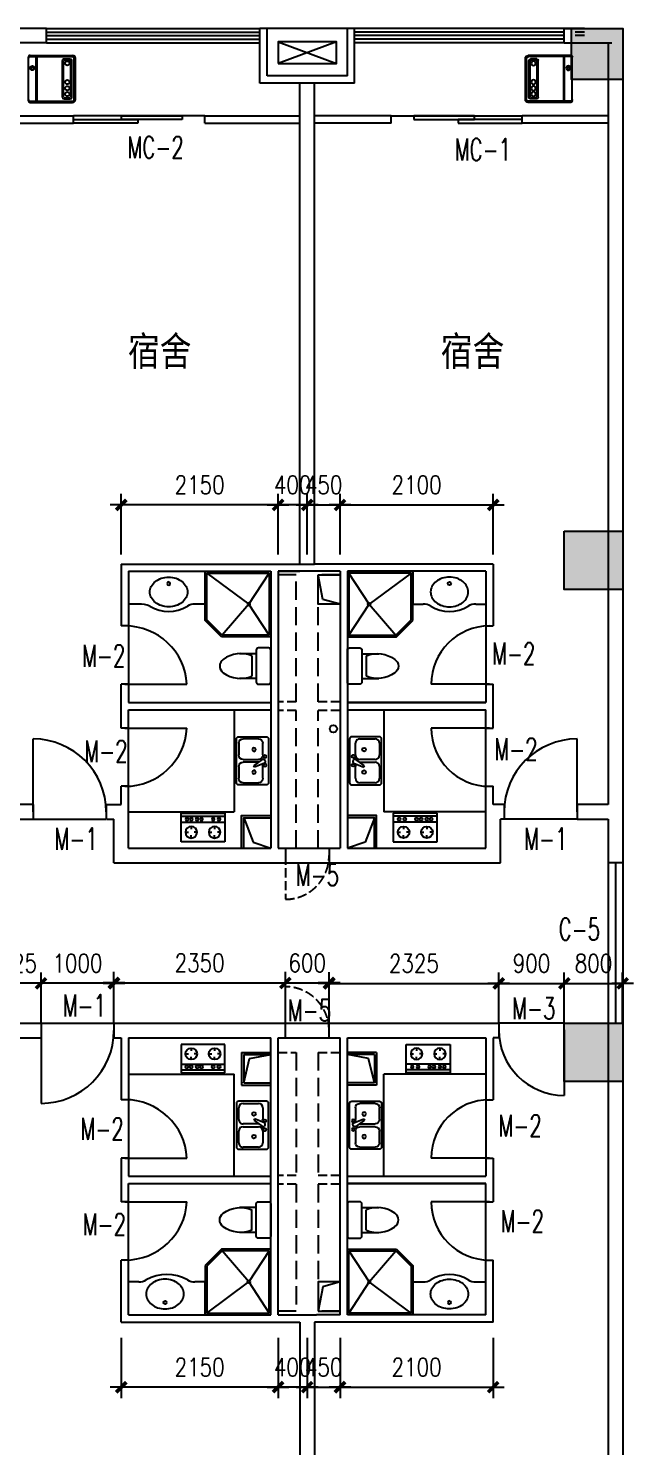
# Model space of a CAD drawing. Extents: x -357449 to -117302, y 127569 to 244935.
# Drawn here: x -268819 to -260521, y 213382 to 232842 of the extents above; entities that cross this region are included whole.
import ezdxf

# ---------------------------------------------------------------- set-up
doc = ezdxf.new("R2010")
doc.units = 0
doc.header["$MEASUREMENT"] = 0
doc.linetypes.add('DASH', pattern=[0.35, 0.25, -0.1])
doc.layers.get('0').update_dxf_attribs({"linetype": 'CONTINUOUS'})
doc.layers.get('DEFPOINTS').update_dxf_attribs({"linetype": 'CONTINUOUS'})
for name, color, linetype in [('1', 8, 'CONTINUOUS'), ('COLUMN', 4, 'CONTINUOUS'), ('DIM', 7, 'CONTINUOUS'), ('F', 31, 'CONTINUOUS'), ('JAJU', 8, 'CONTINUOUS'), ('WALL', 1, 'CONTINUOUS'), ('WINDOW', 4, 'CONTINUOUS'), ('WINDOWS', 4, 'CONTINUOUS'), ('阳台', 4, 'CONTINUOUS')]:
    doc.layers.add(name, color=color, linetype=linetype)
doc.layers.add('AXIS', color=3, linetype='CONTINUOUS', lineweight=9)
doc.styles.add('CHINA', font='SimSun.ttf', dxfattribs={"width": 0.85, "height": 150})
doc.styles.add('DIM_FONT', font='SIMPLEX.shx', dxfattribs={"width": 0.8})
doc.styles.add('FS', font='txt.shx', dxfattribs={"width": 0.66, "height": 150, "bigfont": 'fs.shx'})
doc.dimstyles.new('DIMN-200', dxfattribs={"dimtxt": 300, "dimasz": 1, "dimexe": 250, "dimexo": 0, "dimgap": 150, "dimtad": 1, "dimdec": 0, "dimdsep": 46, "dimtxsty": 'DIM_FONT', "dimblk": '_DIMX', "dimcen": 2.5, "dimclrd": 256, "dimclre": 256, "dimclrt": 4, "dimadec": 0, "dimazin": 0, "dimtfac": 1, "dimtdec": 0, "dimtix": 1, "dimtmove": 2, "dimatfit": 3, "dimldrblk": '_DIMX', "dimfxl": 0, "dimtolj": 1, "dimtzin": 0, "dimarcsym": 0})
doc.dimstyles.get("Standard").update_dxf_attribs({"dimtxt": 375, "dimasz": 1, "dimexe": 150, "dimexo": 0, "dimgap": 200, "dimtad": 1, "dimdec": 0, "dimzin": 0, "dimdsep": 46, "dimtxsty": 'DIM_FONT', "dimblk1": '_DIMX', "dimblk2": '_DIMX', "dimsah": 1, "dimcen": 200, "dimclrd": 256, "dimclre": 256, "dimclrt": 4, "dimadec": 0, "dimazin": 0, "dimtfac": 1, "dimtdec": 0, "dimtix": 1, "dimtmove": 2, "dimatfit": 3, "dimldrblk": '_DIMX', "dimfxl": 0, "dimtolj": 1, "dimtzin": 0, "dimarcsym": 0})

# ---------------------------------------------------------------- blocks, each defined once
blk = doc.blocks.new('A$C54757736')
for p, q in [((0, 410), (0, 30)), ((630, 440), (30, 440)), ((328, 393), (342, 385)), ((660, 30), (660, 410)), ((30, 90), (30, 300)), ((90, 360), (250, 360)), ((299, 382), (241, 246)), ((241, 246), (259, 236)), ((259, 236), (347, 355)), ((310, 299), (310, 90)), ((350, 90), (350, 300)), ((410, 360), (570, 360)), ((630, 300), (630, 90)), ((250, 30), (90, 30)), ((570, 30), (410, 30)), ((30, 0), (630, 0))]:
    blk.add_line(p, q)
for centre, radius in [((270, 390), 20), ((390, 390), 20), ((175, 240), 25), ((485, 240), 25)]:
    blk.add_circle(centre, radius)
for centre, radius, start, end in [((30, 410), 30, 90, 180), ((318, 375), 20, 60, 159.4623), ((630, 410), 30, 360, 90), ((90, 300), 60, 90, 180), ((250, 300), 60, 56.607, 90), ((332, 367), 20, 320.5377, 60), ((410, 300), 60, 90, 180), ((570, 300), 60, 360, 90), ((30, 30), 30, 180, 270), ((90, 90), 60, 180, 270), ((250, 90), 60, 270, 360), ((410, 90), 60, 180, 270), ((570, 90), 60, 270, 360), ((630, 30), 30, 270, 360)]:
    blk.add_arc(centre, radius, start, end)
blk = doc.blocks.new('A$C571F03B5')
for p, q in [((0, 470), (0, 30)), ((170, 500), (30, 500)), ((200, 30), (200, 470)), ((200, 420), (430, 420)), ((260, 110), (260, 390)), ((30, 0), (170, 0)), ((200, 80), (430, 80))]:
    blk.add_line(p, q)
for centre, radius, start, end in [((30, 470), 30, 90, 180), ((170, 470), 30, 0, 90), ((413, 23), 398, 53.3619, 112.5495), ((590, 250), 110, 303.4509, 56.5491), ((30, 30), 30, 180, 270), ((170, 30), 30, 270, 0), ((413, 477), 398, 247.4505, 306.6381)]:
    blk.add_arc(centre, radius, start, end)
at = {"style": 'DIM_FONT', "text_generation_flag": 4, "width": 0.8, "flags": 9}
for tag in ['YSIZE', 'XSIZE']:
    blk.add_attdef(tag, (0, 250), '', height=0.5, rotation=90, dxfattribs=at)
blk = doc.blocks.new('A$C13156595')
for p, q in [((900, 900), (0, 900)), ((0, 900), (0, 0)), ((877, 877), (22, 877)), ((22, 877), (22, 22)), ((300, 450), (22, 877)), ((877, 877), (300, 450)), ((877, 234), (877, 877)), ((900, 225), (900, 900)), ((22, 22), (300, 450)), ((300, 450), (666, 22)), ((666, 22), (877, 234)), ((675, 0), (900, 225)), ((0, 0), (675, 0)), ((22, 22), (666, 22))]:
    blk.add_line(p, q)
blk.add_circle((300, 450), 18.7)
blk = doc.blocks.new('_DIMX')
blk.add_line((-150, 0), (150, 0))
at = {"const_width": 50}
blk.add_lwpolyline([(-70, -70), (70, 70)], dxfattribs=at)
blk = doc.blocks.new('*D573')
at = {"linetype": 'ByBlock'}
for p, q in [((-255029, 219593), (-255029, 220283)), ((-255028, 220133), (-252705, 220133)), ((-252704, 219587), (-252704, 220283))]:
    blk.add_line(p, q, dxfattribs=at)
at = {"layer": 'DEFPOINTS', "color": 0, "linetype": 'ByBlock'}
for p in [(-252704, 220133), (-255029, 219593), (-252704, 219587)]:
    blk.add_point(p, dxfattribs=at)
at = {"linetype": 'ByBlock', "rotation": 180}
blk.add_blockref('_DIMX', (-255029, 220133), dxfattribs=at)
at = {"linetype": 'ByBlock'}
blk.add_blockref('_DIMX', (-252704, 220133), dxfattribs=at)
at = {"color": 4, "linetype": 'ByBlock', "insert": (-253866, 220408), "char_height": 250, "attachment_point": 5, "style": 'DIM_FONT'}
blk.add_mtext('\\A1;2325', dxfattribs=at)
blk = doc.blocks.new('A$C6F837C5C')
at = {"layer": '1'}
blk.add_lwpolyline([(259, 407, 0.078966), (157, 391, 0.088152), (76, 347, 0.105269), (19, 279, 0.121685), (0, 203, 0.121685), (19, 128, 0.105269), (76, 60, 0.088152), (157, 16, 0.078966), (259, 0, 0.078966), (360, 16, 0.088152), (441, 60, 0.105269), (498, 128, 0.121685), (517, 203, 0.121685), (498, 279, 0.105269), (441, 347, 0.088152), (360, 391, 0.078966)], format="xyb", close=True, dxfattribs=at)
blk.add_circle((259, 88), 22, dxfattribs=at)
blk = doc.blocks.new('A$C58910DAE')
for p, q in [((0, 600), (0, 0)), ((390, 600), (0, 600)), ((270, 0), (270, 600)), ((350, 0), (350, 600)), ((390, 0), (390, 600)), ((50, 460), (90, 460)), ((130, 540), (130, 500)), ((130, 380), (130, 420)), ((210, 460), (170, 460)), ((130, 220), (130, 180)), ((0, 0), (390, 0)), ((50, 140), (90, 140)), ((130, 60), (130, 100)), ((210, 140), (170, 140))]:
    blk.add_line(p, q)
for centre, radius in [((130, 460), 80), ((310, 520), 20), ((310, 440), 20), ((130, 140), 80), ((310, 280), 20), ((310, 220), 20), ((310, 140), 20), ((310, 80), 20)]:
    blk.add_circle(centre, radius)
blk = doc.blocks.new('*D150')
at = {"linetype": 'ByBlock'}
for p, q in [((-258929, 219593), (-258929, 220285)), ((-257930, 220135), (-258928, 220135)), ((-257929, 219593), (-257929, 220285))]:
    blk.add_line(p, q, dxfattribs=at)
at = {"layer": 'DEFPOINTS', "color": 0, "linetype": 'ByBlock'}
for p in [(-258929, 220135), (-258929, 219593), (-257929, 219593)]:
    blk.add_point(p, dxfattribs=at)
at = {"linetype": 'ByBlock', "rotation": 180}
blk.add_blockref('_DIMX', (-258929, 220135), dxfattribs=at)
at = {"linetype": 'ByBlock'}
blk.add_blockref('_DIMX', (-257929, 220135), dxfattribs=at)
at = {"color": 4, "linetype": 'ByBlock', "insert": (-258429, 220410), "char_height": 250, "attachment_point": 5, "style": 'DIM_FONT'}
blk.add_mtext('\\A1;1000', dxfattribs=at)
blk = doc.blocks.new('*D677')
at = {"linetype": 'ByBlock'}
for p, q in [((-259605, 220135), (-259606, 220135)), ((-259604, 219593), (-259604, 220285)), ((-258979, 220135), (-259604, 220135)), ((-258979, 219593), (-258979, 220285)), ((-258978, 220135), (-258977, 220135))]:
    blk.add_line(p, q, dxfattribs=at)
at = {"layer": 'DEFPOINTS', "color": 0, "linetype": 'ByBlock'}
for p in [(-259604, 220135), (-259604, 219593), (-258979, 219593)]:
    blk.add_point(p, dxfattribs=at)
at = {"linetype": 'ByBlock'}
blk.add_blockref('_DIMX', (-259604, 220135), dxfattribs=at)
at = {"linetype": 'ByBlock', "rotation": 180}
blk.add_blockref('_DIMX', (-258979, 220135), dxfattribs=at)
at = {"color": 4, "linetype": 'ByBlock', "insert": (-259291, 220410), "char_height": 250, "attachment_point": 5, "style": 'DIM_FONT'}
blk.add_mtext('\\A1;625', dxfattribs=at)
blk = doc.blocks.new('*D678')
at = {"linetype": 'ByBlock'}
for p, q in [((-257979, 219593), (-257979, 220290)), ((-255629, 219593), (-255629, 220290)), ((-257978, 220140), (-255630, 220140))]:
    blk.add_line(p, q, dxfattribs=at)
at = {"layer": 'DEFPOINTS', "color": 0, "linetype": 'ByBlock'}
for p in [(-255629, 220140), (-257979, 219593), (-255629, 219593)]:
    blk.add_point(p, dxfattribs=at)
at = {"linetype": 'ByBlock', "rotation": 180}
blk.add_blockref('_DIMX', (-257979, 220140), dxfattribs=at)
at = {"linetype": 'ByBlock'}
blk.add_blockref('_DIMX', (-255629, 220140), dxfattribs=at)
at = {"color": 4, "linetype": 'ByBlock', "insert": (-256804, 220415), "char_height": 250, "attachment_point": 5, "style": 'DIM_FONT'}
blk.add_mtext('\\A1;2350', dxfattribs=at)
blk = doc.blocks.new('*D152')
at = {"linetype": 'ByBlock'}
for p, q in [((-255629, 219593), (-255629, 220289)), ((-255029, 219593), (-255029, 220289)), ((-255630, 220139), (-255631, 220139)), ((-255629, 220139), (-255029, 220139)), ((-255028, 220139), (-255027, 220139))]:
    blk.add_line(p, q, dxfattribs=at)
at = {"layer": 'DEFPOINTS', "color": 0, "linetype": 'ByBlock'}
for p in [(-255029, 220139), (-255629, 219593), (-255029, 219593)]:
    blk.add_point(p, dxfattribs=at)
at = {"linetype": 'ByBlock'}
blk.add_blockref('_DIMX', (-255629, 220139), dxfattribs=at)
at = {"linetype": 'ByBlock', "rotation": 180}
blk.add_blockref('_DIMX', (-255029, 220139), dxfattribs=at)
at = {"color": 4, "linetype": 'ByBlock', "insert": (-255329, 220414), "char_height": 250, "attachment_point": 5, "style": 'DIM_FONT'}
blk.add_mtext('\\A1;600', dxfattribs=at)
blk = doc.blocks.new('*D572')
at = {"linetype": 'ByBlock'}
for p, q in [((-252704, 219587), (-252704, 220283)), ((-252703, 220133), (-251805, 220133)), ((-251804, 219587), (-251804, 220283))]:
    blk.add_line(p, q, dxfattribs=at)
at = {"layer": 'DEFPOINTS', "color": 0, "linetype": 'ByBlock'}
for p in [(-251804, 220133), (-252704, 219587), (-251804, 219587)]:
    blk.add_point(p, dxfattribs=at)
at = {"linetype": 'ByBlock', "rotation": 180}
blk.add_blockref('_DIMX', (-252704, 220133), dxfattribs=at)
at = {"linetype": 'ByBlock'}
blk.add_blockref('_DIMX', (-251804, 220133), dxfattribs=at)
at = {"color": 4, "linetype": 'ByBlock', "insert": (-252254, 220408), "char_height": 250, "attachment_point": 5, "style": 'DIM_FONT'}
blk.add_mtext('\\A1;900', dxfattribs=at)
blk = doc.blocks.new('*D571')
at = {"linetype": 'ByBlock'}
for p, q in [((-251805, 220133), (-251806, 220133)), ((-251804, 219587), (-251804, 220283)), ((-251804, 220133), (-251004, 220133)), ((-251004, 219587), (-251004, 220283)), ((-251003, 220133), (-251002, 220133))]:
    blk.add_line(p, q, dxfattribs=at)
at = {"layer": 'DEFPOINTS', "color": 0, "linetype": 'ByBlock'}
for p in [(-251004, 220133), (-251804, 219587), (-251004, 219587)]:
    blk.add_point(p, dxfattribs=at)
at = {"linetype": 'ByBlock'}
blk.add_blockref('_DIMX', (-251804, 220133), dxfattribs=at)
at = {"linetype": 'ByBlock', "rotation": 180}
blk.add_blockref('_DIMX', (-251004, 220133), dxfattribs=at)
at = {"color": 4, "linetype": 'ByBlock', "insert": (-251404, 220408), "char_height": 250, "attachment_point": 5, "style": 'DIM_FONT'}
blk.add_mtext('\\A1;800', dxfattribs=at)
blk = doc.blocks.new('A$C5E2968BE')
for p, q in [((0, 606), (0, 38)), ((16, 606), (16, 38)), ((622, 643), (38, 643)), ((622, 627), (38, 627)), ((155, 595), (70, 595)), ((525, 627), (525, 16)), ((536, 627), (536, 16)), ((643, 622), (643, 21)), ((48, 573), (48, 70)), ((64, 573), (64, 70)), ((155, 579), (70, 579)), ((161, 573), (161, 70)), ((177, 573), (177, 70)), ((622, 16), (38, 16)), ((622, 0), (38, 0)), ((155, 64), (70, 64)), ((155, 48), (70, 48))]:
    blk.add_line(p, q)
for centre, radius in [((111, 529), 30), ((111, 449), 30), ((111, 364), 30), ((590, 173), 30), ((111, 106), 30), ((590, 173), 19.3)]:
    blk.add_circle(centre, radius)
for centre, radius, start, end in [((38, 606), 37.5, 90, 180), ((38, 606), 21.4, 90, 180), ((70, 573), 21.4, 90, 180), ((155, 573), 21.4, 0, 90), ((622, 622), 21.4, 0, 90), ((622, 606), 21.4, 0, 90), ((38, 38), 37.5, 180, 270), ((38, 38), 21.4, 180, 270), ((70, 70), 21.4, 180, 270), ((155, 70), 21.4, 270, 0), ((622, 38), 21.4, 270, 0), ((622, 21), 21.4, 270, 0)]:
    blk.add_arc(centre, radius, start, end)
blk = doc.blocks.new('*D656')
at = {"linetype": 'ByBlock'}
for p, q in [((-290654, 225965), (-290654, 226795)), ((-288554, 225965), (-288554, 226795)), ((-290653, 226645), (-288555, 226645))]:
    blk.add_line(p, q, dxfattribs=at)
at = {"layer": 'DEFPOINTS', "color": 0, "linetype": 'ByBlock'}
for p in [(-288554, 226645), (-290654, 225965), (-288554, 225965)]:
    blk.add_point(p, dxfattribs=at)
at = {"linetype": 'ByBlock', "rotation": 180}
blk.add_blockref('_DIMX', (-290654, 226645), dxfattribs=at)
at = {"linetype": 'ByBlock'}
blk.add_blockref('_DIMX', (-288554, 226645), dxfattribs=at)
at = {"color": 4, "linetype": 'ByBlock', "insert": (-289604, 226920), "char_height": 250, "attachment_point": 5, "style": 'DIM_FONT'}
blk.add_mtext('\\A1;2100', dxfattribs=at)
blk = doc.blocks.new('*D655')
at = {"linetype": 'ByBlock'}
for p, q in [((-291104, 225965), (-291104, 226795)), ((-290654, 225965), (-290654, 226795)), ((-291105, 226645), (-291106, 226645)), ((-291104, 226645), (-290654, 226645)), ((-290653, 226645), (-290652, 226645))]:
    blk.add_line(p, q, dxfattribs=at)
at = {"layer": 'DEFPOINTS', "color": 0, "linetype": 'ByBlock'}
for p in [(-290654, 226645), (-291104, 225965), (-290654, 225965)]:
    blk.add_point(p, dxfattribs=at)
at = {"linetype": 'ByBlock'}
blk.add_blockref('_DIMX', (-291104, 226645), dxfattribs=at)
at = {"linetype": 'ByBlock', "rotation": 180}
blk.add_blockref('_DIMX', (-290654, 226645), dxfattribs=at)
at = {"color": 4, "linetype": 'ByBlock', "insert": (-290879, 226920), "char_height": 250, "attachment_point": 5, "style": 'DIM_FONT'}
blk.add_mtext('\\A1;450', dxfattribs=at)
blk = doc.blocks.new('*D654')
at = {"linetype": 'ByBlock'}
for p, q in [((-291504, 225965), (-291504, 226795)), ((-291104, 225965), (-291104, 226795)), ((-291505, 226645), (-291506, 226645)), ((-291104, 226645), (-291504, 226645)), ((-291103, 226645), (-291102, 226645))]:
    blk.add_line(p, q, dxfattribs=at)
at = {"layer": 'DEFPOINTS', "color": 0, "linetype": 'ByBlock'}
for p in [(-291504, 226645), (-291504, 225965), (-291104, 225965)]:
    blk.add_point(p, dxfattribs=at)
at = {"linetype": 'ByBlock'}
blk.add_blockref('_DIMX', (-291504, 226645), dxfattribs=at)
at = {"linetype": 'ByBlock', "rotation": 180}
blk.add_blockref('_DIMX', (-291104, 226645), dxfattribs=at)
at = {"color": 4, "linetype": 'ByBlock', "insert": (-291304, 226920), "char_height": 250, "attachment_point": 5, "style": 'DIM_FONT'}
blk.add_mtext('\\A1;400', dxfattribs=at)
blk = doc.blocks.new('*D653')
at = {"linetype": 'ByBlock'}
for p, q in [((-293654, 225965), (-293654, 226795)), ((-291504, 225965), (-291504, 226795)), ((-291505, 226645), (-293653, 226645))]:
    blk.add_line(p, q, dxfattribs=at)
at = {"layer": 'DEFPOINTS', "color": 0, "linetype": 'ByBlock'}
for p in [(-293654, 226645), (-293654, 225965), (-291504, 225965)]:
    blk.add_point(p, dxfattribs=at)
at = {"linetype": 'ByBlock', "rotation": 180}
blk.add_blockref('_DIMX', (-293654, 226645), dxfattribs=at)
at = {"linetype": 'ByBlock'}
blk.add_blockref('_DIMX', (-291504, 226645), dxfattribs=at)
at = {"color": 4, "linetype": 'ByBlock', "insert": (-292579, 226920), "char_height": 250, "attachment_point": 5, "style": 'DIM_FONT'}
blk.add_mtext('\\A1;2150', dxfattribs=at)
blk = doc.blocks.new('*D676')
at = {"linetype": 'ByBlock'}
for p, q in [((-290654, 215272), (-290654, 214443)), ((-288554, 215272), (-288554, 214443)), ((-290653, 214593), (-288555, 214593))]:
    blk.add_line(p, q, dxfattribs=at)
at = {"layer": 'DEFPOINTS', "color": 0, "linetype": 'ByBlock'}
for p in [(-290654, 215272), (-288554, 215272), (-288554, 214593)]:
    blk.add_point(p, dxfattribs=at)
at = {"linetype": 'ByBlock', "rotation": 180}
blk.add_blockref('_DIMX', (-290654, 214593), dxfattribs=at)
at = {"linetype": 'ByBlock'}
blk.add_blockref('_DIMX', (-288554, 214593), dxfattribs=at)
at = {"color": 4, "linetype": 'ByBlock', "insert": (-289604, 214868), "char_height": 250, "attachment_point": 5, "style": 'DIM_FONT'}
blk.add_mtext('\\A1;2100', dxfattribs=at)
blk = doc.blocks.new('*D674')
at = {"linetype": 'ByBlock'}
for p, q in [((-291104, 215272), (-291104, 214443)), ((-290654, 215272), (-290654, 214443)), ((-291105, 214593), (-291106, 214593)), ((-291104, 214593), (-290654, 214593)), ((-290653, 214593), (-290652, 214593))]:
    blk.add_line(p, q, dxfattribs=at)
at = {"layer": 'DEFPOINTS', "color": 0, "linetype": 'ByBlock'}
for p in [(-291104, 215272), (-290654, 215272), (-290654, 214593)]:
    blk.add_point(p, dxfattribs=at)
at = {"linetype": 'ByBlock'}
blk.add_blockref('_DIMX', (-291104, 214593), dxfattribs=at)
at = {"linetype": 'ByBlock', "rotation": 180}
blk.add_blockref('_DIMX', (-290654, 214593), dxfattribs=at)
at = {"color": 4, "linetype": 'ByBlock', "insert": (-290879, 214868), "char_height": 250, "attachment_point": 5, "style": 'DIM_FONT'}
blk.add_mtext('\\A1;450', dxfattribs=at)
blk = doc.blocks.new('*D675')
at = {"linetype": 'ByBlock'}
for p, q in [((-293654, 215272), (-293654, 214443)), ((-291504, 215272), (-291504, 214443)), ((-291505, 214593), (-293653, 214593))]:
    blk.add_line(p, q, dxfattribs=at)
at = {"layer": 'DEFPOINTS', "color": 0, "linetype": 'ByBlock'}
for p in [(-293654, 215272), (-291504, 215272), (-293654, 214593)]:
    blk.add_point(p, dxfattribs=at)
at = {"linetype": 'ByBlock', "rotation": 180}
blk.add_blockref('_DIMX', (-293654, 214593), dxfattribs=at)
at = {"linetype": 'ByBlock'}
blk.add_blockref('_DIMX', (-291504, 214593), dxfattribs=at)
at = {"color": 4, "linetype": 'ByBlock', "insert": (-292579, 214868), "char_height": 250, "attachment_point": 5, "style": 'DIM_FONT'}
blk.add_mtext('\\A1;2150', dxfattribs=at)
blk = doc.blocks.new('*D673')
at = {"linetype": 'ByBlock'}
for p, q in [((-291504, 215272), (-291504, 214443)), ((-291104, 215272), (-291104, 214443)), ((-291505, 214593), (-291506, 214593)), ((-291104, 214593), (-291504, 214593)), ((-291103, 214593), (-291102, 214593))]:
    blk.add_line(p, q, dxfattribs=at)
at = {"layer": 'DEFPOINTS', "color": 0, "linetype": 'ByBlock'}
for p in [(-291504, 215272), (-291104, 215272), (-291504, 214593)]:
    blk.add_point(p, dxfattribs=at)
at = {"linetype": 'ByBlock'}
blk.add_blockref('_DIMX', (-291504, 214593), dxfattribs=at)
at = {"linetype": 'ByBlock', "rotation": 180}
blk.add_blockref('_DIMX', (-291104, 214593), dxfattribs=at)
at = {"color": 4, "linetype": 'ByBlock', "insert": (-291304, 214868), "char_height": 250, "attachment_point": 5, "style": 'DIM_FONT'}
blk.add_mtext('\\A1;400', dxfattribs=at)

msp = doc.modelspace()

# ---------------------------------------------------------------- hatches: boundary and pattern name
at = {"layer": 'COLUMN'}
h = msp.add_hatch(color=256, dxfattribs=at)
h.paths.add_polyline_path([(-261020.51, 232841.93), (-261370.51, 232841.93), (-261370.51, 232491.93), (-261020.51, 232491.93)])
h.paths.add_polyline_path([(-260670.51, 232841.93), (-261020.51, 232841.93), (-261020.51, 232491.93), (-260670.51, 232491.93)])
h.paths.add_polyline_path([(-261020.51, 232491.93), (-261370.51, 232491.93), (-261370.51, 232141.93), (-261020.51, 232141.93)])
h.paths.add_polyline_path([(-260670.51, 232491.93), (-261020.51, 232491.93), (-261020.51, 232141.93), (-260670.51, 232141.93)])
for points in [[(-261470.51, 225141.93), (-260670.51, 225141.93), (-260670.51, 225941.93), (-261470.51, 225941.93)], [(-261470.51, 218391.93), (-260670.51, 218391.93), (-260670.51, 219191.93), (-261470.51, 219191.93)]]:
    msp.add_hatch(color=256, dxfattribs=at).paths.add_polyline_path(points)

# ---------------------------------------------------------------- linework, layer by layer
at = {"layer": '1'}
for p, q in [((-265395.51, 232657.83), (-264595.51, 232357.83)), ((-264595.51, 232657.83), (-265395.51, 232357.83)), ((-266395.51, 225391.93), (-266395.51, 224941.93)), ((-263545.51, 225391.93), (-263545.51, 224941.93)), ((-267306.07, 224941.93), (-267445.51, 224941.93)), ((-266395.51, 224941.93), (-266534.96, 224941.93)), ((-263545.51, 224941.93), (-263406.07, 224941.93)), ((-262684.96, 224941.93), (-262545.51, 224941.93)), ((-265995.51, 223491.93), (-265995.51, 222091.93)), ((-263945.51, 223491.93), (-263945.51, 222091.93)), ((-267445.51, 222091.93), (-265995.51, 222091.93)), ((-262545.51, 222091.93), (-263945.51, 222091.93)), ((-265865.51, 222011.93), (-265737.67, 221676.37)), ((-264075.51, 222011.93), (-264203.35, 221676.37)), ((-265737.67, 221676.37), (-265495.51, 221591.93)), ((-264203.35, 221676.37), (-264445.51, 221591.93)), ((-265295.51, 221591.93), (-265295.51, 221391.93)), ((-264695.51, 221591.93), (-264695.51, 221391.93)), ((-265295.51, 218991.93), (-265295.51, 219191.93)), ((-264695.51, 218991.93), (-264695.51, 219191.93)), ((-265895.51, 218791.93), (-265895.51, 218791.93)), ((-265895.51, 218791.93), (-265895.51, 218341.93)), ((-265895.51, 218791.93), (-265495.51, 218791.93)), ((-265865.51, 218761.93), (-265865.51, 218371.93)), ((-265865.51, 218761.93), (-265495.51, 218761.93)), ((-265785.45, 218707.49), (-265495.51, 218761.93)), ((-264045.51, 218791.93), (-264445.51, 218791.93)), ((-264155.57, 218707.49), (-264445.51, 218761.93)), ((-264075.51, 218761.93), (-264445.51, 218761.93)), ((-264075.51, 218761.93), (-264075.51, 218371.93)), ((-264045.51, 218791.93), (-264045.51, 218341.93)), ((-265865.51, 218371.93), (-265785.45, 218707.49)), ((-264075.51, 218371.93), (-264155.57, 218707.49)), ((-267445.51, 218491.93), (-265995.51, 218491.93)), ((-265995.51, 217091.93), (-265995.51, 218491.93)), ((-265895.51, 218341.93), (-265495.51, 218341.93)), ((-265865.51, 218371.93), (-265495.51, 218371.93)), ((-264075.51, 218371.93), (-264445.51, 218371.93)), ((-264045.51, 218341.93), (-264445.51, 218341.93)), ((-263945.51, 217091.93), (-263945.51, 218491.93)), ((-262545.51, 218491.93), (-263945.51, 218491.93)), ((-267306.07, 215641.93), (-267445.51, 215641.93)), ((-266395.51, 215641.93), (-266534.96, 215641.93)), ((-266395.51, 215191.93), (-266395.51, 215641.93)), ((-263545.51, 215641.93), (-263406.07, 215641.93)), ((-263545.51, 215191.93), (-263545.51, 215641.93)), ((-262684.96, 215641.93), (-262545.51, 215641.93))]:
    msp.add_line(p, q, dxfattribs=at)
msp.add_lwpolyline([(-265395.51, 232357.83), (-264595.51, 232357.83), (-264595.51, 232657.83), (-265395.51, 232657.83)], close=True, dxfattribs=at)
for points in [[(-265895.51, 221591.93), (-265895.51, 221591.93), (-265895.51, 222041.93), (-265495.51, 222041.93)], [(-264045.51, 221591.93), (-264045.51, 221591.93), (-264045.51, 222041.93), (-264445.51, 222041.93)], [(-265865.51, 221591.93), (-265865.51, 222011.93), (-265495.51, 222011.93)], [(-264075.51, 221591.93), (-264075.51, 222011.93), (-264445.51, 222011.93)]]:
    msp.add_lwpolyline(points, dxfattribs=at)
for centre, radius, start, end in [((-267305.31, 224521.98), 419.95, 68.742991, 90.103819), ((-266895.51, 225341.93), 500, 238.997281, 301.002719), ((-266534.96, 224741.93), 200, 90, 121.002719), ((-263406.07, 224741.93), 200, 58.997281, 90), ((-263045.51, 225341.93), 500, 238.997281, 301.002719), ((-262684.96, 224741.93), 200, 90, 121.002719), ((-267306.07, 215841.93), 200, 270, 301.002719), ((-266920.51, 215147.42), 594.51, 61.624732, 118.375268), ((-266534.96, 215841.93), 200, 238.997281, 270), ((-263406.07, 215841.93), 200, 270, 301.002719), ((-263045.51, 215241.93), 500, 58.997281, 121.002719), ((-262684.96, 215841.93), 200, 238.997281, 270)]:
    msp.add_arc(centre, radius, start, end, dxfattribs=at)
at = {"layer": 'COLUMN'}
for p, q in [((-260870.51, 221391.93), (-260870.51, 219191.93)), ((-260770.51, 221391.93), (-260770.51, 219191.93)), ((-260670.51, 221391.93), (-260670.51, 219191.93))]:
    msp.add_line(p, q, dxfattribs=at)
for points in [[(-261370.51, 232841.93), (-260670.51, 232841.93), (-260670.51, 232141.93), (-261370.51, 232141.93)], [(-261470.51, 225941.93), (-260670.51, 225941.93), (-260670.51, 225141.93), (-261470.51, 225141.93)], [(-261470.51, 219191.93), (-260670.51, 219191.93), (-260670.51, 218391.93), (-261470.51, 218391.93)]]:
    msp.add_lwpolyline(points, close=True, dxfattribs=at)
at = {"layer": 'DIM'}
msp.add_circle((-264636.6, 223229.77), 50, dxfattribs=at)
at = {"layer": 'JAJU', "color": 8}
for p, q in [((-268570.51, 232691.93), (-265645.51, 232691.93)), ((-268570.51, 232641.93), (-265645.51, 232641.93)), ((-261470.51, 232691.93), (-264345.51, 232691.93)), ((-261470.51, 232641.93), (-264345.51, 232641.93))]:
    msp.add_line(p, q, dxfattribs=at)
at = {"layer": 'WALL'}
for p, q in [((-268570.51, 232841.93), (-269970.51, 232841.93)), ((-268570.51, 232641.93), (-268570.51, 232841.93)), ((-265645.51, 232091.93), (-265645.51, 232841.93)), ((-265545.51, 232841.93), (-265645.51, 232841.93)), ((-265545.51, 232191.93), (-265545.51, 232841.93)), ((-264445.51, 232191.93), (-264445.51, 232841.93)), ((-264345.51, 232841.93), (-264445.51, 232841.93)), ((-264345.51, 232091.93), (-264345.51, 232841.93)), ((-261470.51, 232641.93), (-261470.51, 232841.93)), ((-261470.51, 232841.93), (-260670.51, 232841.93)), ((-260670.51, 232841.93), (-260670.51, 221391.93)), ((-268570.51, 232641.93), (-269170.51, 232641.93)), ((-261470.51, 232641.93), (-260820.51, 232641.93)), ((-260870.51, 232641.93), (-260870.51, 222191.93)), ((-264445.51, 232191.93), (-265545.51, 232191.93)), ((-264345.51, 232091.93), (-265645.51, 232091.93)), ((-265095.51, 225491.93), (-265095.51, 232091.93)), ((-264895.51, 225491.93), (-264895.51, 232091.93)), ((-267545.51, 225491.93), (-264895.51, 225491.93)), ((-267545.51, 225491.93), (-267545.51, 224641.93)), ((-267445.51, 225391.93), (-265495.51, 225391.93)), ((-267445.51, 225391.93), (-267445.51, 224641.93)), ((-265495.51, 225391.93), (-265495.51, 221591.93)), ((-265395.51, 225391.93), (-265095.51, 225391.93)), ((-264545.51, 225391.93), (-265395.51, 225391.93)), ((-265395.51, 225391.93), (-265395.51, 221591.93)), ((-262445.51, 225491.93), (-264895.51, 225491.93)), ((-264545.51, 225391.93), (-264545.51, 221591.93)), ((-262545.51, 225391.93), (-264445.51, 225391.93)), ((-264445.51, 225391.93), (-264445.51, 221591.93)), ((-262545.51, 225391.93), (-262545.51, 224641.93)), ((-262445.51, 225491.93), (-262445.51, 224641.93)), ((-267445.51, 224641.93), (-267545.51, 224641.93)), ((-262545.51, 224641.93), (-262445.51, 224641.93)), ((-267545.51, 223241.93), (-267545.51, 223841.93)), ((-267445.51, 223841.93), (-267545.51, 223841.93)), ((-267445.51, 223841.93), (-267445.51, 223591.93)), ((-262545.51, 223841.93), (-262445.51, 223841.93)), ((-262545.51, 223841.93), (-262545.51, 223591.93)), ((-262445.51, 223241.93), (-262445.51, 223841.93)), ((-267445.51, 223591.93), (-265495.51, 223591.93)), ((-267445.51, 223491.93), (-265495.51, 223491.93)), ((-267445.51, 223241.93), (-267445.51, 223491.93)), ((-262545.51, 223591.93), (-264445.51, 223591.93)), ((-264445.51, 223591.93), (-262545.51, 223591.93)), ((-264445.51, 223491.93), (-262545.51, 223491.93)), ((-262545.51, 223241.93), (-262545.51, 223491.93)), ((-267445.51, 223241.93), (-267545.51, 223241.93)), ((-262545.51, 223241.93), (-262445.51, 223241.93)), ((-267545.51, 222191.93), (-267545.51, 222441.93)), ((-267445.51, 222441.93), (-267545.51, 222441.93)), ((-267445.51, 221591.93), (-267445.51, 222441.93)), ((-262545.51, 221591.93), (-262545.51, 222441.93)), ((-262545.51, 222441.93), (-262445.51, 222441.93)), ((-262445.51, 222191.93), (-262445.51, 222441.93)), ((-268752.42, 222191.93), (-269170.51, 222191.93)), ((-268752.42, 222191.93), (-268752.42, 221991.93)), ((-267752.42, 222191.93), (-267752.42, 221991.93)), ((-267745.51, 222191.93), (-267545.51, 222191.93)), ((-262295.51, 222191.93), (-262445.51, 222191.93)), ((-262295.51, 222191.93), (-262295.51, 221991.93)), ((-261295.51, 222191.93), (-261295.51, 221991.93)), ((-260870.51, 222191.93), (-261295.51, 222191.93)), ((-270020.51, 221991.93), (-268752.42, 221991.93)), ((-267745.51, 221991.93), (-267645.51, 221991.93)), ((-267645.51, 221391.93), (-267645.51, 221991.93)), ((-262345.51, 221391.93), (-262345.51, 221991.93)), ((-262295.51, 221991.93), (-262345.51, 221991.93)), ((-261295.51, 221991.93), (-260870.51, 221991.93)), ((-260870.51, 221991.93), (-260870.51, 221391.93)), ((-267445.51, 221591.93), (-265495.51, 221591.93)), ((-265395.51, 221591.93), (-264545.51, 221591.93)), ((-264445.51, 221591.93), (-262545.51, 221591.93)), ((-267645.51, 221391.93), (-262345.51, 221391.93)), ((-260670.51, 221391.93), (-260870.51, 221391.93)), ((-270020.51, 219191.93), (-268645.51, 219191.93)), ((-268645.51, 219191.93), (-268645.51, 218991.93)), ((-267645.51, 219191.93), (-262370.51, 219191.93)), ((-267645.51, 219191.93), (-267645.51, 218991.93)), ((-262370.51, 219191.93), (-262370.51, 218991.93)), ((-260870.51, 219191.93), (-260870.51, 207641.93)), ((-260670.51, 219191.93), (-260670.51, 207441.93)), ((-269170.51, 218991.93), (-268645.51, 218991.93)), ((-267645.51, 218991.93), (-267545.51, 218991.93)), ((-267545.51, 218991.93), (-267545.51, 218141.93)), ((-267445.51, 218991.93), (-265495.51, 218991.93)), ((-267445.51, 218991.93), (-267445.51, 218141.93)), ((-265495.51, 215191.93), (-265495.51, 218991.93)), ((-265395.51, 218991.93), (-264545.51, 218991.93)), ((-265395.51, 215191.93), (-265395.51, 218991.93)), ((-264545.51, 215191.93), (-264545.51, 218991.93)), ((-264445.51, 218991.93), (-262545.51, 218991.93)), ((-264445.51, 215191.93), (-264445.51, 218991.93)), ((-262545.51, 218991.93), (-262545.51, 218141.93)), ((-262370.51, 218991.93), (-262445.51, 218991.93)), ((-262445.51, 218991.93), (-262445.51, 218141.93)), ((-267445.51, 218141.93), (-267545.51, 218141.93)), ((-262545.51, 218141.93), (-262445.51, 218141.93)), ((-267545.51, 217341.93), (-267545.51, 216741.93)), ((-267445.51, 217341.93), (-267545.51, 217341.93)), ((-267445.51, 217341.93), (-267445.51, 217091.93)), ((-262545.51, 217341.93), (-262445.51, 217341.93)), ((-262545.51, 217341.93), (-262545.51, 217091.93)), ((-262445.51, 217341.93), (-262445.51, 216741.93)), ((-267445.51, 217091.93), (-265495.51, 217091.93)), ((-267445.51, 216991.93), (-265495.51, 216991.93)), ((-267445.51, 216741.93), (-267445.51, 216991.93)), ((-264445.51, 217091.93), (-262545.51, 217091.93)), ((-264445.51, 216991.93), (-262545.51, 216991.93)), ((-262545.51, 216991.93), (-264445.51, 216991.93)), ((-262545.51, 216741.93), (-262545.51, 216991.93)), ((-267445.51, 216741.93), (-267545.51, 216741.93)), ((-262545.51, 216741.93), (-262445.51, 216741.93)), ((-267545.51, 215091.93), (-267545.51, 215941.93)), ((-267445.51, 215941.93), (-267545.51, 215941.93)), ((-267445.51, 215191.93), (-267445.51, 215941.93)), ((-262545.51, 215941.93), (-262445.51, 215941.93)), ((-262545.51, 215191.93), (-262545.51, 215941.93)), ((-262445.51, 215091.93), (-262445.51, 215941.93)), ((-267545.51, 215091.93), (-265095.51, 215091.93)), ((-267445.51, 215191.93), (-265495.51, 215191.93)), ((-265395.51, 215191.93), (-264870.51, 215191.93)), ((-265095.51, 215091.93), (-265095.51, 208191.93)), ((-262445.51, 215091.93), (-264895.51, 215091.93)), ((-264895.51, 215091.93), (-264895.51, 208191.93)), ((-264545.51, 215191.93), (-264870.51, 215191.93)), ((-262545.51, 215191.93), (-264445.51, 215191.93))]:
    msp.add_line(p, q, dxfattribs=at)
at = {"layer": 'WINDOW'}
for p, q in [((-266400.05, 231641.93), (-268200.05, 231641.93)), ((-263846.5, 231641.93), (-262046.5, 231641.93))]:
    msp.add_line(p, q, dxfattribs=at)
at = {"layer": 'WINDOWS'}
for p, q in [((-268570.51, 232841.93), (-265645.51, 232841.93)), ((-268570.51, 232791.93), (-265645.51, 232791.93)), ((-264445.51, 232841.93), (-265545.51, 232841.93)), ((-261195.51, 232841.93), (-264345.51, 232841.93)), ((-261470.51, 232791.93), (-264345.51, 232791.93)), ((-261195.51, 232791.93), (-261320.51, 232791.93)), ((-268570.51, 232741.93), (-265645.51, 232741.93)), ((-261470.51, 232741.93), (-264345.51, 232741.93)), ((-261195.51, 232741.93), (-261320.51, 232741.93)), ((-269170.51, 231641.93), (-268200.05, 231641.93)), ((-268200.05, 231541.93), (-268200.05, 231641.93)), ((-266400.05, 231541.93), (-266400.05, 231641.93)), ((-266400.05, 231641.93), (-265095.51, 231641.93)), ((-263846.5, 231641.93), (-264895.51, 231641.93)), ((-263846.5, 231541.93), (-263846.5, 231641.93)), ((-262046.5, 231541.93), (-262046.5, 231641.93)), ((-260870.51, 231641.93), (-262046.5, 231641.93)), ((-269170.51, 231541.93), (-268200.05, 231541.93)), ((-266400.05, 231541.93), (-265095.51, 231541.93)), ((-263846.5, 231541.93), (-264895.51, 231541.93)), ((-260870.51, 231541.93), (-262046.5, 231541.93)), ((-264782.41, 225007.65), (-264845.51, 225341.93)), ((-264545.51, 224941.93), (-264782.41, 225007.65)), ((-267445.51, 224641.93), (-267445.51, 223841.93)), ((-262545.51, 224641.93), (-262545.51, 223841.93)), ((-267495.51, 223841.93), (-266645.51, 223841.93)), ((-262495.51, 223841.93), (-263295.51, 223841.93)), ((-267495.51, 223241.93), (-266645.51, 223241.93)), ((-267445.51, 222441.93), (-267445.51, 223241.93)), ((-262495.51, 223241.93), (-263295.51, 223241.93)), ((-262545.51, 222441.93), (-262545.51, 223241.93)), ((-268752.42, 222091.93), (-268752.42, 223091.93)), ((-261295.51, 222091.93), (-261295.51, 223091.93)), ((-268752.42, 221991.93), (-267752.42, 221991.93)), ((-261295.51, 221991.93), (-262295.51, 221991.93)), ((-268645.51, 219191.93), (-267645.51, 219191.93)), ((-261470.51, 219191.93), (-262370.51, 219191.93)), ((-268645.51, 219091.93), (-268645.51, 218091.93)), ((-261470.51, 219101.93), (-261470.51, 218201.93)), ((-267445.51, 218141.93), (-267445.51, 217341.93)), ((-262545.51, 218141.93), (-262545.51, 217341.93)), ((-267495.51, 217341.93), (-266645.51, 217341.93)), ((-262495.51, 217341.93), (-263295.51, 217341.93)), ((-267495.51, 216741.93), (-266645.51, 216741.93)), ((-267445.51, 215941.93), (-267445.51, 216741.93)), ((-262495.51, 216741.93), (-263295.51, 216741.93)), ((-262545.51, 215941.93), (-262545.51, 216741.93)), ((-264545.51, 215641.93), (-264782.41, 215576.21)), ((-264782.41, 215576.21), (-264845.51, 215241.93))]:
    msp.add_line(p, q, dxfattribs=at)
for points in [[(-267320.36, 231541.93), (-268200.05, 231541.93), (-268200.05, 231590.66), (-267320.36, 231590.66)], [(-266712.37, 231593.19), (-267542.51, 231593.19), (-267542.51, 231641.93), (-266712.37, 231641.93)], [(-263534.17, 231593.19), (-262704.04, 231593.19), (-262704.04, 231641.93), (-263534.17, 231641.93)], [(-262926.19, 231541.93), (-262046.5, 231541.93), (-262046.5, 231590.66), (-262926.19, 231590.66)], [(-264845.51, 225341.93), (-264545.51, 225341.93), (-264545.51, 224941.93), (-264845.51, 224941.93)], [(-264845.51, 215241.93), (-264545.51, 215241.93), (-264545.51, 215641.93), (-264845.51, 215641.93)]]:
    msp.add_lwpolyline(points, close=True, dxfattribs=at)
for centre, radius, start, end in [((-267488.38, 223797.95), 844.01, 2.987019, 90.48439), ((-262495.51, 223841.93), 800, 90, 180), ((-267488.38, 223285.91), 844.01, 269.51561, 357.012981), ((-262495.51, 223241.93), 800, 180, 270), ((-268752.42, 222091.93), 1000, 0, 90), ((-261295.51, 222091.93), 1000, 90, 180), ((-268645.51, 219091.93), 1000, 270, 0), ((-261470.51, 219101.93), 900, 180, 270), ((-267488.38, 217297.95), 844.01, 2.987019, 90.48439), ((-262495.51, 217341.93), 800, 90, 180), ((-267488.38, 216785.91), 844.01, 269.51561, 357.012981), ((-262495.51, 216741.93), 800, 180, 270)]:
    msp.add_arc(centre, radius, start, end, dxfattribs=at)
at = {"layer": '阳台', "color": 8, "linetype": 'DASH', "ltscale": 1000}
for p, q in [((-265145.51, 225341.93), (-265395.51, 225341.93)), ((-265145.51, 223601.93), (-265145.51, 225341.93)), ((-264845.51, 223601.93), (-264845.51, 225341.93)), ((-264545.51, 225341.93), (-264845.51, 225341.93)), ((-265145.51, 221591.93), (-265145.51, 223481.93)), ((-264845.51, 221591.93), (-264845.51, 223481.93)), ((-265145.51, 218791.93), (-265145.51, 217101.93)), ((-264845.51, 218791.93), (-264845.51, 217101.93)), ((-265145.51, 216981.93), (-265145.51, 215241.93)), ((-264845.51, 216981.93), (-264845.51, 215241.93)), ((-265145.51, 215241.93), (-265395.51, 215241.93)), ((-264545.51, 215241.93), (-264845.51, 215241.93))]:
    msp.add_line(p, q, dxfattribs=at)
at = {"layer": '阳台', "color": 8, "linetype": 'DASH', "ltscale": 500}
for p, q in [((-265145.51, 223601.93), (-265395.51, 223601.93)), ((-264545.51, 223601.93), (-264845.51, 223601.93)), ((-265145.51, 223481.93), (-265395.51, 223481.93)), ((-264545.51, 223481.93), (-264845.51, 223481.93)), ((-265295.51, 221491.93), (-265295.51, 220891.93)), ((-265295.51, 219091.93), (-265295.51, 219691.93)), ((-265395.51, 218791.93), (-265145.51, 218791.93)), ((-264845.51, 218791.93), (-264545.51, 218791.93)), ((-265145.51, 217101.93), (-265395.51, 217101.93)), ((-265145.51, 216981.93), (-265395.51, 216981.93)), ((-264545.51, 217101.93), (-264845.51, 217101.93)), ((-264545.51, 216981.93), (-264845.51, 216981.93))]:
    msp.add_line(p, q, dxfattribs=at)
for centre, start, end in [((-265295.51, 221491.93), 270, 0), ((-265295.51, 219091.93), 0, 90)]:
    msp.add_arc(centre, 600, start, end, dxfattribs=at)

# ---------------------------------------------------------------- block references
at = {"layer": '1'}
for name, p, rotation in [('A$C5E2968BE', (-268174.23, 232469.71), 180), ('A$C6F837C5C', (-262787.01, 225311.93), 180), ('A$C571F03B5', (-265495.51, 224341.93), 180), ('A$C54757736', (-263975.51, 222461.93), 90), ('A$C58910DAE', (-263215.51, 221682.34), 90), ('A$C58910DAE', (-266725.51, 218901.52), 270), ('A$C54757736', (-265965.51, 218121.93), 270), ('A$C13156595', (-265495.51, 216091.93), 180)]:
    msp.add_blockref(name, p, dxfattribs=dict(at, rotation=rotation))
at = {"layer": '1', "xscale": -1}
for name, p, rotation in [('A$C5E2968BE', (-262004.1, 232469.71), 180), ('A$C6F837C5C', (-267154.01, 225311.93), 180), ('A$C571F03B5', (-264445.51, 224341.93), 180), ('A$C54757736', (-265965.51, 222461.93), 270), ('A$C58910DAE', (-266725.51, 221682.34), 270), ('A$C58910DAE', (-263036.96, 218901.52), 90), ('A$C54757736', (-263975.51, 218121.93), 90), ('A$C13156595', (-264445.51, 216091.93), 180)]:
    msp.add_blockref(name, p, dxfattribs=dict(at, rotation=rotation))
for name, p in [('A$C13156595', (-265495.51, 224491.93)), ('A$C571F03B5', (-265495.51, 216241.93)), ('A$C6F837C5C', (-262787.01, 215271.93))]:
    msp.add_blockref(name, p, dxfattribs=at)
at = {"layer": '1'}
for name, p in [('A$C13156595', (-264445.51, 224491.93)), ('A$C571F03B5', (-264445.51, 216241.93)), ('A$C6F837C5C', (-267204.01, 215271.93))]:
    msp.add_blockref(name, p, dxfattribs=at)

# ---------------------------------------------------------------- texts
at = {"layer": 'DIM', "style": 'CHINA', "width": 0.8}
for p in [(-267455.1, 228213.43), (-263165.35, 228213.43)]:
    msp.add_text('宿舍', height=400, dxfattribs=at).set_placement(p)
at = {"layer": 'F', "style": 'FS', "width": 0.66}
for s, p in [('MC-2', (-267461.19, 231060.37)), ('MC-1', (-262973.97, 231028.57)), ('M-2', (-268084.06, 224083.53)), ('M-2', (-262461.95, 224113.38)), ('M-2', (-268053.55, 222772.69)), ('M-2', (-262431.44, 222802.54)), ('M-1', (-268462.82, 221570.45)), ('M-1', (-262020.9, 221570.45)), ('M-5', (-265153.68, 221075.44)), ('C-5', (-261548.67, 220332.46)), ('M-1', (-268349.13, 219283.47)), ('M-5', (-265261.39, 219218.77)), ('M-3', (-262186.5, 219245.56)), ('M-2', (-268105.41, 217592.58)), ('M-2', (-262374.55, 217636.29)), ('M-2', (-262344.04, 216325.45)), ('M-2', (-268074.9, 216281.74))]:
    msp.add_text(s, height=300, dxfattribs=at).set_placement(p)

# ---------------------------------------------------------------- dimensions: what is measured, and where the dimension line sits
at = {"layer": 'AXIS'}
for base, p1, p2, picture, middle in [((-269270.51, 219739.17), (-268645.51, 219197.38), (-269270.51, 219197.38), '*D677', (-268958.01, 220014.17)), ((-262370.51, 219737.78), (-264695.51, 219197.38), (-262370.51, 219191.93), '*D573', (-263533.01, 220012.78))]:
    dim = msp.add_linear_dim(base=base, p1=p1, p2=p2, dimstyle='DIMN-200', override={"dimtxt": 250, "dimexe": 150, "dimzin": 0, "dimblk1": '_DIMX', "dimblk2": '_DIMX', "dimsah": 1, "dimcen": 200}, dxfattribs=at)
    dim.commit()
    dim.dimension.update_dxf_attribs({"geometry": picture, "text_midpoint": middle, "insert": (-9666.64, -395.33)})
for p1, p2, distance, picture, middle, set_off in [((-267645.51, 219197.38), (-268645.51, 219197.38), -541.79, '*D150', (-268095.51, 220014.17), (-9716.64, -395.33)), ((-267645.51, 219197.38), (-265295.51, 219197.38), 547.6, '*D678', (-266470.51, 220019.98), (-9666.64, -395.33)), ((-265295.51, 219197.38), (-264695.51, 219197.38), 545.85, '*D152', (-264995.51, 220018.23), (-9666.64, -395.33)), ((-262370.51, 219191.93), (-261470.51, 219191.93), 545.85, '*D572', (-261920.51, 220012.78), (-9666.64, -395.33)), ((-261470.51, 219191.93), (-260670.51, 219191.93), 545.85, '*D571', (-261070.51, 220012.78), (-9666.64, -395.33))]:
    dim = msp.add_aligned_dim(p1=p1, p2=p2, distance=distance, dimstyle='DIMN-200', override={"dimtxt": 250, "dimexe": 150, "dimzin": 0, "dimblk1": '_DIMX', "dimblk2": '_DIMX', "dimsah": 1, "dimcen": 200}, dxfattribs=at)
    dim.commit()
    dim.dimension.update_dxf_attribs({"geometry": picture, "text_midpoint": middle, "insert": set_off})
at = {"layer": 'WINDOWS'}
for base, p1, p2, picture, middle in [((-267545.51, 226302.96), (-265395.51, 225623.38), (-267545.51, 225623.38), '*D653', (-266470.51, 226577.96)), ((-265395.51, 226302.96), (-264995.51, 225623.38), (-265395.51, 225623.38), '*D654', (-265195.51, 226577.96)), ((-264545.51, 226302.96), (-264995.51, 225623.38), (-264545.51, 225623.38), '*D655', (-264770.51, 226577.96)), ((-262445.51, 226302.96), (-264545.51, 225623.38), (-262445.51, 225623.38), '*D656', (-263495.51, 226577.96))]:
    dim = msp.add_linear_dim(base=base, p1=p1, p2=p2, angle=180, dimstyle='Standard', override={"dimtxt": 250, "dimgap": 150, "dimblk": '_DIMX'}, dxfattribs=at)
    dim.commit()
    dim.dimension.update_dxf_attribs({"geometry": picture, "text_midpoint": middle, "insert": (26108.36, -341.92)})
for base, p1, p2, picture, middle in [((-267545.51, 214197.29), (-265395.51, 214876.87), (-267545.51, 214876.87), '*D675', (-266470.51, 214472.29)), ((-265395.51, 214197.29), (-264995.51, 214876.87), (-265395.51, 214876.87), '*D673', (-265195.51, 214472.29)), ((-264545.51, 214197.29), (-264995.51, 214876.87), (-264545.51, 214876.87), '*D674', (-264770.51, 214472.29)), ((-262445.51, 214197.29), (-264545.51, 214876.87), (-262445.51, 214876.87), '*D676', (-263495.51, 214472.29))]:
    dim = msp.add_linear_dim(base=base, p1=p1, p2=p2, dimstyle='Standard', override={"dimtxt": 250, "dimgap": 150, "dimblk": '_DIMX'}, dxfattribs=at)
    dim.commit()
    dim.dimension.update_dxf_attribs({"geometry": picture, "text_midpoint": middle, "insert": (26108.36, -395.33)})

doc.saveas('drawing.dxf')
